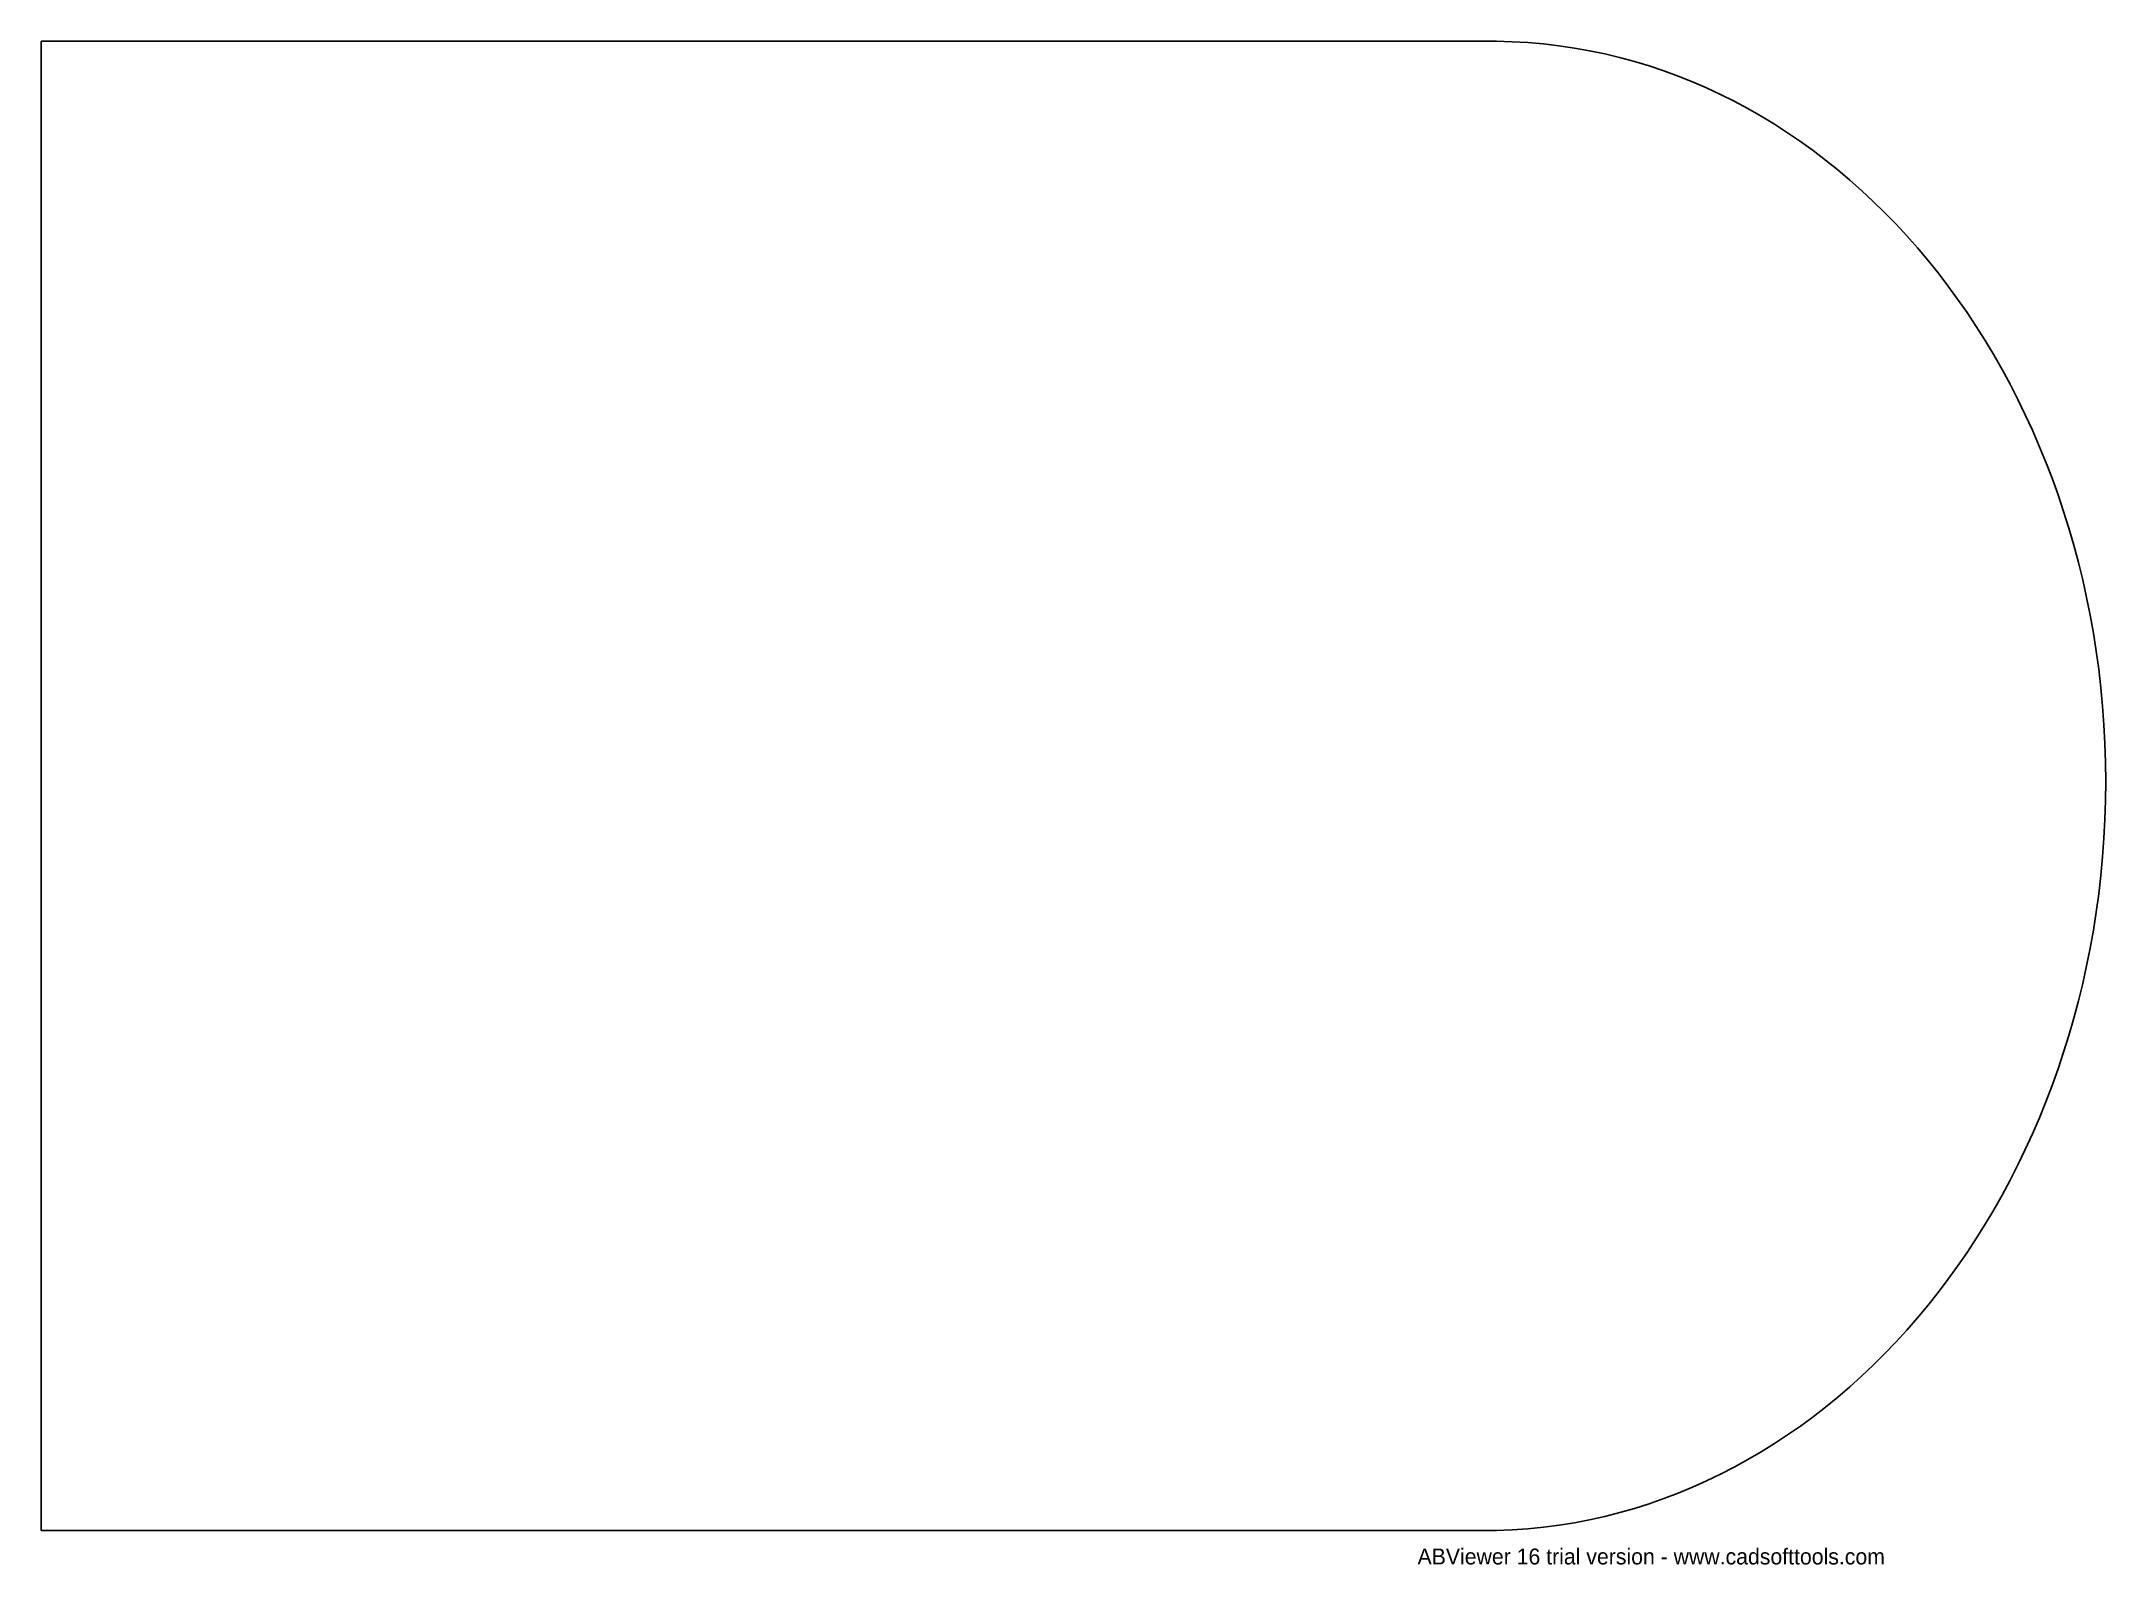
# Model space of a CAD drawing. Header units: millimetres. Extents: x -211 to 400, y -229 to 221.
import ezdxf

# ---------------------------------------------------------------- set-up
doc = ezdxf.new("R2010")
doc.units = ezdxf.units.MM
doc.layers.get('0').update_dxf_attribs({"linetype": 'CONTINUOUS'})

# ---------------------------------------------------------------- blocks, each defined once
blk = doc.blocks.new('ABViewer')
at = {"color": 1, "insert": (0, 0), "char_height": 0.05, "attachment_point": 1}
blk.add_mtext('ABViewer 16 trial version - www.cadsofttools.com', dxfattribs=at)

msp = doc.modelspace()

# ---------------------------------------------------------------- linework, layer by layer
at = {"color": 7, "linetype": 'CONTINUOUS'}
for p, q in [((19.49, 220.71), (-210.51, 220.71)), ((-210.51, 185.1), (-210.51, 220.71)), ((19.49, 220.71), (219.49, 220.71)), ((-210.51, -139.29), (-210.51, 185.1)), ((-210.51, -139.29), (-210.51, -219.29)), ((19.49, -219.29), (-210.51, -219.29)), ((19.49, -219.29), (219.49, -219.29))]:
    msp.add_line(p, q, dxfattribs=at)
msp.add_ellipse((216.72, 0.69), major_axis=(3.56, 220.01), ratio=0.830761, start_param=3.176273, end_param=6.287503, dxfattribs=at)

# ---------------------------------------------------------------- block references
at = {"xscale": 93.8515004890954, "yscale": 93.8515004890954}
msp.add_blockref('ABViewer', (196.18, -224.61), dxfattribs=at)

doc.saveas('drawing.dxf')
